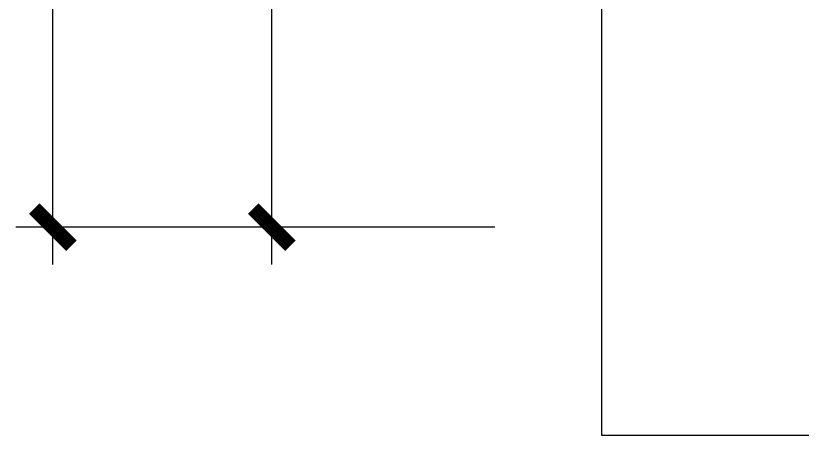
# Model space of a CAD drawing. Header units: inches. Extents: x 24920 to 61775, y 10942 to 38819.
# Drawn here: x 42170 to 42700, y 24066 to 24349 of the extents above; entities that cross this region are included whole.
import ezdxf

# ---------------------------------------------------------------- set-up
doc = ezdxf.new("R2010")
doc.units = ezdxf.units.IN
doc.header["$MEASUREMENT"] = 0
doc.header["$PDMODE"] = 1
doc.layers.add('3铝板幕墙', color=3, linetype='Continuous')
doc.styles.add('DIM', font='simplex.shx', dxfattribs={"width": 0.6, "bigfont": 'extfont.shx'})
doc.dimstyles.new('1比25', dxfattribs={"dimscale": 25, "dimtxt": 3.5, "dimasz": 1, "dimexe": 1, "dimexo": 1, "dimgap": 0.6, "dimtad": 1, "dimdec": 0, "dimrnd": 5, "dimzin": 0, "dimdsep": 46, "dimtxsty": 'DIM', "dimblk": 'ARCHTICK', "dimcen": 0.09, "dimdle": 1, "dimclrd": 1, "dimclre": 1, "dimclrt": 1, "dimadec": 0, "dimazin": 0, "dimtfac": 1, "dimtdec": 0, "dimtix": 1, "dimtmove": 2, "dimatfit": 3, "dimldrblk": '引线箭头（自定义）', "dimfxl": 0, "dimtolj": 1, "dimtzin": 0, "dimarcsym": 0})

# ---------------------------------------------------------------- blocks, each defined once
blk = doc.blocks.new('_ArchTick')
at = {"color": 0, "linetype": 'ByBlock', "const_width": 0.4}
blk.add_lwpolyline([(-0.5, -0.5), (0.5, 0.5)], dxfattribs=at)
blk = doc.blocks.new('*D920')
at = {"color": 1, "lineweight": -2, "transparency": 16777216}
for p, q in [((42576.7, 24230.1), (42576.7, 26204.49)), ((42726.7, 26179.49), (42551.7, 26179.49)), ((42726.7, 24255.1), (42551.7, 24255.1))]:
    blk.add_line(p, q, dxfattribs=at)
at = {"layer": 'Defpoints', "color": 0, "transparency": 16777216}
for p in [(42576.7, 26179.49), (43365.18, 26179.49), (43203.49, 24255.1)]:
    blk.add_point(p, dxfattribs=at)
at = {"color": 1, "lineweight": -2, "transparency": 16777216, "xscale": 25, "yscale": 25, "zscale": 25}
for p, rotation in [((42576.7, 26179.49), 90), ((42576.7, 24255.1), 270)]:
    blk.add_blockref('_ArchTick', p, dxfattribs=dict(at, rotation=rotation))
at = {"color": 1, "transparency": 16777216, "insert": (42517.95, 25217.3), "char_height": 87.5, "attachment_point": 5, "rotation": 90, "style": 'DIM'}
blk.add_mtext('\\A1;1925', dxfattribs=at)
blk = doc.blocks.new('引线箭头（自定义）')
at = {"linetype": 'ByBlock', "lineweight": -2}
h = blk.add_hatch(color=8, dxfattribs=at)
h.dxf.hatch_style = 1
h.paths.add_polyline_path([(-1.195, -0.955), (-0.315, 0), (-1.201, 0.958), (-0.912, 1.212), (0, 0), (-0.912, -1.209)])
at = {"color": 0, "linetype": 'ByBlock', "lineweight": -2}
blk.add_line((-0.315, 0), (-4.751, 0), dxfattribs=at)
blk.add_lwpolyline([(-1.195, -0.955), (-0.315, 0), (-1.201, 0.958), (-0.912, 1.212), (0, 0), (-0.912, -1.209)], close=True, dxfattribs=at)
blk = doc.blocks.new('*D924')
at = {"color": 1, "lineweight": -2, "transparency": 16777216}
for p, q in [((42429.27, 24230.1), (42429.27, 27633)), ((42579.27, 27608), (42404.27, 27608)), ((42579.27, 24255.1), (42404.27, 24255.1))]:
    blk.add_line(p, q, dxfattribs=at)
at = {"layer": 'Defpoints', "color": 0, "transparency": 16777216}
for p in [(42429.27, 27608), (42639.2, 27608), (42639.2, 24255.1)]:
    blk.add_point(p, dxfattribs=at)
at = {"color": 1, "lineweight": -2, "transparency": 16777216, "xscale": 25, "yscale": 25, "zscale": 25}
for p, rotation in [((42429.27, 27608), 90), ((42429.27, 24255.1), 270)]:
    blk.add_blockref('_ArchTick', p, dxfattribs=dict(at, rotation=rotation))
at = {"color": 1, "transparency": 16777216, "insert": (42370.52, 25931.55), "char_height": 87.5, "attachment_point": 5, "rotation": 90, "style": 'DIM'}
blk.add_mtext('\\A1;3355', dxfattribs=at)
blk = doc.blocks.new('age')
at = {"layer": '3铝板幕墙'}
blk.add_line((42798.49, 24115), (42948.49, 24115), dxfattribs=at)
blk.add_line((42798.49, 24115), (42948.49, 24115), dxfattribs=at)
blk.add_lwpolyline([(42798.49, 27715), (42798.49, 24115)], dxfattribs=at)
for base, p1, p2, picture, middle in [((42429.27, 27608), (42639.2, 24255.1), (42639.2, 27608), '*D924', (42370.52, 25931.55)), ((42576.7, 26179.49), (43203.49, 24255.1), (43365.18, 26179.49), '*D920', (42517.95, 25217.3))]:
    dim = blk.add_linear_dim(base=base, p1=p1, p2=p2, angle=90, dimstyle='1比25')
    dim.commit()
    dim.dimension.update_dxf_attribs({"geometry": picture, "text_midpoint": middle})

msp = doc.modelspace()

# ---------------------------------------------------------------- block references
msp.add_blockref('age', (-234, -48.62))

doc.saveas('drawing.dxf')
